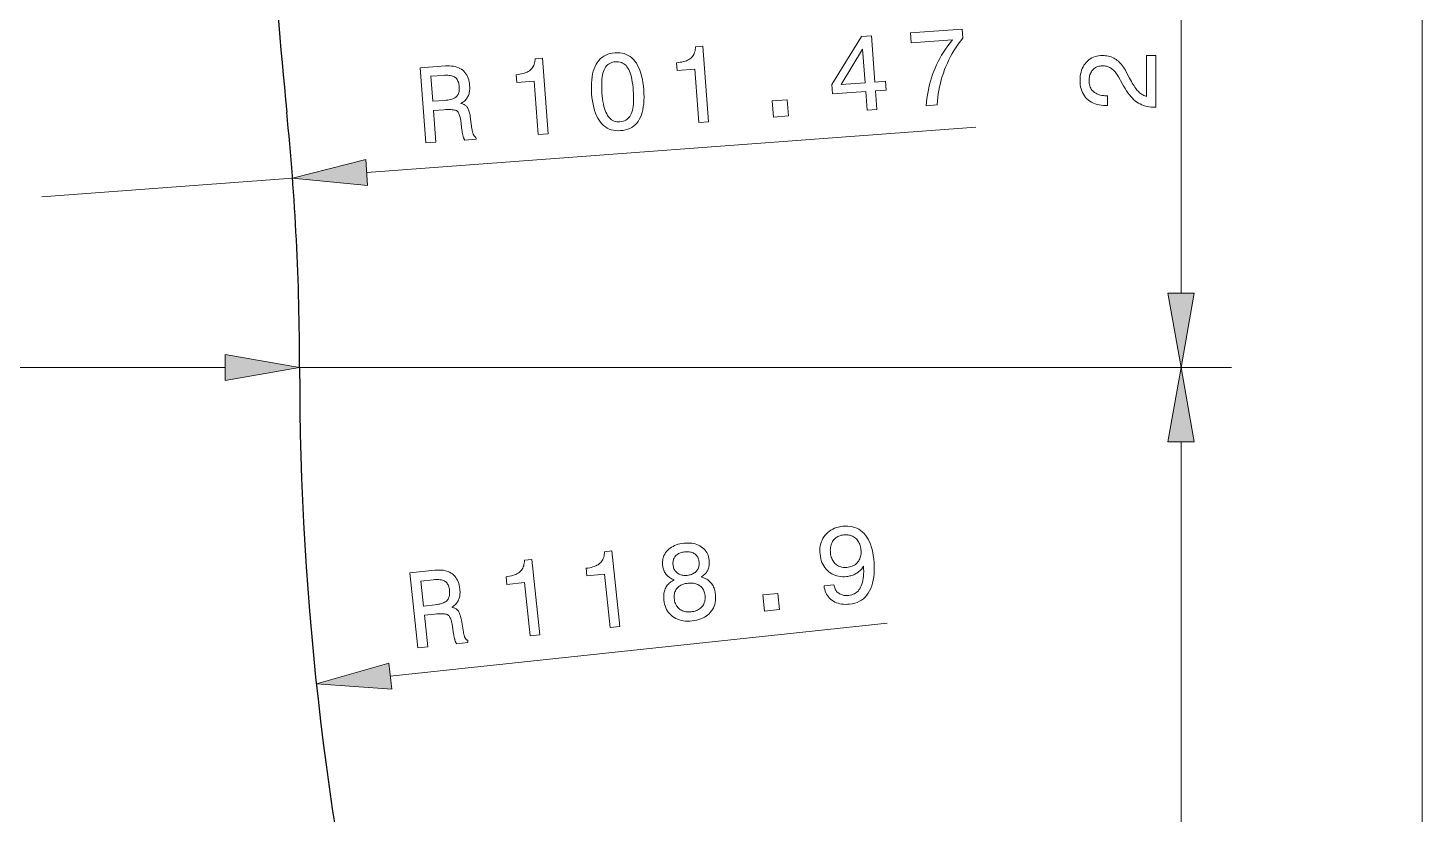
# Model space of a CAD drawing. Extents: x 0 to 297, y 0 to 562.
# Drawn here: x 160.9 to 216.3, y 157.4 to 188.7 of the extents above; entities that cross this region are included whole.
import ezdxf

# ---------------------------------------------------------------- set-up
doc = ezdxf.new("R2010")
doc.units = 0

msp = doc.modelspace()

# ---------------------------------------------------------------- linework, layer by layer
at = {"color": 7, "lineweight": 13}
for p, q in [((216.307, 128.124), (216.307, 362.215)), ((206.725, 178.124), (206.725, 198.215)), ((174.348, 182.921), (198.571, 184.724)), ((136.236, 175.17), (168.727, 175.17)), ((171.681, 175.17), (208.725, 175.17)), ((171.681, 175.17), (208.725, 175.17)), ((206.725, 136.124), (206.725, 172.215))]:
    msp.add_line(p, q, dxfattribs=at)
at = {"color": 7, "lineweight": 13, "ltscale": 0.25}
msp.add_line((161.429, 181.959), (171.401, 182.702), dxfattribs=at)
at = {"color": 7, "lineweight": 13, "ltscale": 0.496688}
msp.add_line((175.286, 162.902), (195.042, 165.004), dxfattribs=at)
at = {"color": 7, "lineweight": 13}
for points in [[(196.596, 185.58), (196.607, 185.725), (196.622, 185.868), (196.641, 186.009), (196.665, 186.149), (196.692, 186.287), (196.724, 186.423), (196.76, 186.558), (196.8, 186.691), (196.844, 186.822), (196.893, 186.952), (196.946, 187.08), (197.004, 187.208), (197.066, 187.335), (197.133, 187.461), (197.205, 187.586), (197.281, 187.711), (197.362, 187.835), (197.448, 187.958), (197.539, 188.081), (197.634, 188.202), (195.998, 188.081), (195.969, 188.474), (198.019, 188.626), (198.045, 188.269), (197.953, 188.15), (197.866, 188.029), (197.783, 187.907), (197.704, 187.784), (197.63, 187.659), (197.56, 187.533), (197.494, 187.405), (197.432, 187.276), (197.375, 187.146), (197.323, 187.014), (197.274, 186.881), (197.23, 186.747), (197.19, 186.61), (197.155, 186.473), (197.123, 186.333), (197.096, 186.192), (197.074, 186.05), (197.055, 185.905), (197.041, 185.76), (197.032, 185.612)], [(187.55, 184.907), (187.391, 187.034), (186.693, 186.982), (186.671, 187.287), (186.745, 187.295), (186.816, 187.306), (186.883, 187.318), (186.945, 187.333), (187.003, 187.351), (187.057, 187.37), (187.107, 187.392), (187.153, 187.416), (187.195, 187.443), (187.232, 187.472), (187.266, 187.503), (187.296, 187.538), (187.324, 187.575), (187.348, 187.616), (187.369, 187.66), (187.386, 187.706), (187.401, 187.756), (187.412, 187.809), (187.42, 187.865), (187.424, 187.925), (187.717, 187.946), (187.941, 184.936)], [(194.242, 185.405), (194.187, 186.145), (192.873, 186.047), (192.844, 186.425), (194.02, 188.329), (194.411, 188.358), (194.548, 186.518), (194.975, 186.55), (195, 186.205), (194.574, 186.173), (194.629, 185.433)], [(181.171, 184.432), (181.013, 186.559), (180.315, 186.507), (180.292, 186.812), (180.367, 186.82), (180.437, 186.831), (180.504, 186.844), (180.566, 186.859), (180.624, 186.876), (180.679, 186.895), (180.728, 186.917), (180.774, 186.942), (180.816, 186.968), (180.853, 186.997), (180.887, 187.028), (180.918, 187.063), (180.945, 187.1), (180.969, 187.141), (180.99, 187.185), (181.008, 187.232), (181.022, 187.282), (181.033, 187.335), (181.041, 187.391), (181.046, 187.45), (181.338, 187.471), (181.562, 184.461)], [(183.291, 186.057), (183.283, 186.205), (183.28, 186.347), (183.283, 186.481), (183.293, 186.609), (183.308, 186.73), (183.328, 186.844), (183.355, 186.951), (183.387, 187.052), (183.426, 187.145), (183.47, 187.232), (183.52, 187.311), (183.575, 187.383), (183.636, 187.447), (183.702, 187.504), (183.773, 187.553), (183.85, 187.595), (183.932, 187.629), (184.02, 187.655), (184.113, 187.674), (184.212, 187.685), (184.312, 187.689), (184.408, 187.684), (184.499, 187.671), (184.586, 187.65), (184.668, 187.621), (184.746, 187.583), (184.82, 187.537), (184.889, 187.483), (184.954, 187.42), (185.014, 187.35), (185.07, 187.271), (185.121, 187.185), (185.167, 187.09), (185.209, 186.988), (185.246, 186.878), (185.279, 186.76), (185.307, 186.635), (185.33, 186.501), (185.348, 186.36), (185.362, 186.211), (185.37, 186.062), (185.373, 185.92), (185.37, 185.785), (185.361, 185.657), (185.346, 185.536), (185.326, 185.422), (185.3, 185.315), (185.268, 185.215), (185.23, 185.123), (185.186, 185.037), (185.137, 184.959), (185.082, 184.888), (185.021, 184.824), (184.955, 184.768), (184.884, 184.72), (184.807, 184.679), (184.724, 184.645), (184.636, 184.619), (184.542, 184.6), (184.443, 184.589), (184.343, 184.585), (184.248, 184.59), (184.158, 184.603), (184.071, 184.624), (183.989, 184.654), (183.911, 184.691), (183.837, 184.737), (183.768, 184.791), (183.703, 184.854), (183.642, 184.924), (183.585, 185.003), (183.534, 185.089), (183.487, 185.183), (183.444, 185.285), (183.407, 185.394), (183.374, 185.511), (183.346, 185.636), (183.323, 185.769), (183.305, 185.909)], [(193.209, 186.419), (194.161, 186.489), (194.061, 187.829)], [(205.725, 185.517), (205.713, 185.517), (205.625, 185.519), (205.541, 185.525), (205.459, 185.536), (205.38, 185.55), (205.304, 185.569), (205.232, 185.592), (205.162, 185.618), (205.095, 185.649), (205.031, 185.684), (204.97, 185.724), (204.91, 185.768), (204.85, 185.82), (204.791, 185.878), (204.732, 185.942), (204.673, 186.014), (204.613, 186.092), (204.554, 186.176), (204.496, 186.267), (204.437, 186.365), (204.378, 186.47), (204.239, 186.725), (204.214, 186.77), (204.188, 186.812), (204.162, 186.852), (204.135, 186.889), (204.107, 186.924), (204.079, 186.956), (204.05, 186.986), (204.02, 187.013), (203.99, 187.038), (203.96, 187.06), (203.928, 187.08), (203.896, 187.098), (203.862, 187.114), (203.827, 187.128), (203.791, 187.139), (203.754, 187.149), (203.716, 187.156), (203.677, 187.162), (203.637, 187.165), (203.596, 187.166), (203.549, 187.164), (203.504, 187.159), (203.461, 187.151), (203.42, 187.14), (203.381, 187.125), (203.343, 187.107), (203.307, 187.086), (203.274, 187.061), (203.241, 187.033), (203.211, 187.002), (203.183, 186.969), (203.159, 186.933), (203.137, 186.894), (203.117, 186.854), (203.101, 186.811), (203.088, 186.766), (203.078, 186.719), (203.071, 186.67), (203.066, 186.619), (203.065, 186.565), (203.067, 186.512), (203.072, 186.461), (203.081, 186.412), (203.094, 186.366), (203.111, 186.322), (203.132, 186.28), (203.156, 186.24), (203.183, 186.203), (203.215, 186.168), (203.25, 186.136), (203.289, 186.106), (203.33, 186.079), (203.374, 186.056), (203.421, 186.035), (203.471, 186.018), (203.523, 186.004), (203.578, 185.993), (203.636, 185.985), (203.697, 185.98), (203.76, 185.979), (203.796, 185.979), (203.796, 185.587), (203.735, 185.587), (203.642, 185.589), (203.553, 185.597), (203.468, 185.611), (203.387, 185.63), (203.31, 185.654), (203.237, 185.684), (203.168, 185.719), (203.102, 185.759), (203.041, 185.805), (202.984, 185.857), (202.931, 185.912), (202.884, 185.972), (202.842, 186.036), (202.806, 186.103), (202.776, 186.174), (202.751, 186.249), (202.731, 186.328), (202.717, 186.411), (202.709, 186.498), (202.706, 186.588), (202.709, 186.675), (202.716, 186.758), (202.729, 186.838), (202.746, 186.915), (202.768, 186.988), (202.795, 187.058), (202.827, 187.125), (202.864, 187.188), (202.906, 187.248), (202.953, 187.304), (203.004, 187.356), (203.058, 187.402), (203.115, 187.443), (203.175, 187.479), (203.238, 187.509), (203.304, 187.533), (203.374, 187.552), (203.446, 187.566), (203.522, 187.574), (203.6, 187.577), (203.661, 187.575), (203.721, 187.57), (203.779, 187.562), (203.836, 187.551), (203.891, 187.537), (203.944, 187.519), (203.996, 187.498), (204.047, 187.474), (204.096, 187.447), (204.143, 187.417), (204.189, 187.383), (204.234, 187.346), (204.277, 187.305), (204.32, 187.261), (204.361, 187.214), (204.4, 187.164), (204.439, 187.11), (204.476, 187.052), (204.512, 186.992), (204.547, 186.928), (204.675, 186.675), (204.713, 186.604), (204.749, 186.538), (204.785, 186.477), (204.82, 186.419), (204.854, 186.365), (204.888, 186.315), (204.921, 186.27), (204.953, 186.228), (204.984, 186.19), (205.015, 186.157), (205.046, 186.127), (205.077, 186.098), (205.109, 186.072), (205.142, 186.048), (205.176, 186.027), (205.21, 186.007), (205.245, 185.989), (205.281, 185.974), (205.317, 185.96), (205.354, 185.949), (205.354, 187.577), (205.725, 187.577)], [(176.699, 184.099), (176.476, 187.086), (177.475, 187.161), (177.561, 187.165), (177.644, 187.164), (177.722, 187.159), (177.797, 187.15), (177.868, 187.135), (177.935, 187.116), (177.998, 187.092), (178.057, 187.064), (178.112, 187.031), (178.164, 186.993), (178.211, 186.951), (178.254, 186.904), (178.293, 186.853), (178.327, 186.798), (178.357, 186.739), (178.383, 186.675), (178.404, 186.607), (178.421, 186.534), (178.434, 186.458), (178.442, 186.376), (178.445, 186.328), (178.445, 186.281), (178.444, 186.235), (178.44, 186.191), (178.434, 186.148), (178.426, 186.106), (178.416, 186.066), (178.404, 186.027), (178.39, 185.989), (178.373, 185.953), (178.355, 185.918), (178.334, 185.885), (178.312, 185.853), (178.287, 185.822), (178.261, 185.793), (178.232, 185.766), (178.202, 185.74), (178.169, 185.715), (178.134, 185.692), (178.097, 185.67), (178.13, 185.662), (178.161, 185.652), (178.19, 185.641), (178.217, 185.629), (178.243, 185.615), (178.267, 185.6), (178.289, 185.584), (178.309, 185.566), (178.328, 185.547), (178.345, 185.527), (178.36, 185.504), (178.375, 185.478), (178.389, 185.448), (178.402, 185.415), (178.414, 185.379), (178.426, 185.339), (178.437, 185.296), (178.447, 185.249), (178.456, 185.199), (178.464, 185.146), (178.532, 184.662), (178.536, 184.632), (178.541, 184.603), (178.546, 184.576), (178.552, 184.55), (178.557, 184.527), (178.563, 184.505), (178.569, 184.485), (178.575, 184.466), (178.582, 184.449), (178.589, 184.434), (178.596, 184.42), (178.604, 184.407), (178.613, 184.395), (178.622, 184.383), (178.632, 184.372), (178.642, 184.362), (178.653, 184.353), (178.665, 184.344), (178.677, 184.336), (178.69, 184.329), (178.696, 184.247), (178.244, 184.214), (178.237, 184.224), (178.231, 184.234), (178.225, 184.246), (178.219, 184.259), (178.213, 184.272), (178.207, 184.287), (178.201, 184.303), (178.195, 184.319), (178.19, 184.337), (178.185, 184.355), (178.179, 184.375), (178.174, 184.396), (178.169, 184.419), (178.164, 184.442), (178.159, 184.468), (178.155, 184.494), (178.15, 184.522), (178.145, 184.551), (178.14, 184.582), (178.136, 184.614), (178.086, 184.999), (178.078, 185.055), (178.068, 185.107), (178.056, 185.155), (178.044, 185.198), (178.03, 185.237), (178.014, 185.273), (177.997, 185.303), (177.979, 185.33), (177.959, 185.352), (177.938, 185.371), (177.913, 185.386), (177.882, 185.398), (177.845, 185.409), (177.801, 185.417), (177.752, 185.423), (177.697, 185.427), (177.635, 185.429), (177.568, 185.428), (177.494, 185.426), (177.414, 185.421), (177.004, 185.39), (177.098, 184.129)], [(177.391, 186.787), (176.903, 186.75), (176.977, 185.756), (177.437, 185.79), (177.505, 185.796), (177.569, 185.805), (177.628, 185.815), (177.683, 185.827), (177.733, 185.841), (177.779, 185.857), (177.821, 185.876), (177.858, 185.896), (177.89, 185.918), (177.919, 185.942), (177.943, 185.969), (177.965, 185.998), (177.983, 186.031), (177.999, 186.066), (178.011, 186.104), (178.021, 186.145), (178.027, 186.189), (178.031, 186.235), (178.031, 186.285), (178.029, 186.337), (178.023, 186.389), (178.016, 186.437), (178.006, 186.482), (177.993, 186.523), (177.978, 186.562), (177.96, 186.597), (177.94, 186.629), (177.917, 186.658), (177.892, 186.684), (177.864, 186.707), (177.833, 186.726), (177.798, 186.743), (177.76, 186.758), (177.718, 186.769), (177.673, 186.779), (177.624, 186.785), (177.571, 186.79), (177.515, 186.791), (177.454, 186.79)], [(183.703, 186.087), (183.714, 185.967), (183.727, 185.854), (183.742, 185.747), (183.76, 185.648), (183.781, 185.555), (183.804, 185.469), (183.83, 185.39), (183.858, 185.318), (183.889, 185.252), (183.922, 185.194), (183.958, 185.141), (183.997, 185.095), (184.039, 185.055), (184.084, 185.021), (184.132, 184.993), (184.183, 184.971), (184.237, 184.954), (184.294, 184.944), (184.353, 184.94), (184.416, 184.942), (184.479, 184.949), (184.538, 184.962), (184.593, 184.981), (184.644, 185.004), (184.691, 185.034), (184.734, 185.068), (184.773, 185.108), (184.808, 185.154), (184.84, 185.204), (184.867, 185.261), (184.891, 185.323), (184.911, 185.392), (184.928, 185.467), (184.941, 185.549), (184.951, 185.638), (184.957, 185.733), (184.96, 185.835), (184.959, 185.943), (184.955, 186.058), (184.948, 186.18), (184.937, 186.302), (184.924, 186.416), (184.909, 186.524), (184.891, 186.625), (184.87, 186.718), (184.848, 186.804), (184.822, 186.884), (184.795, 186.956), (184.764, 187.021), (184.732, 187.079), (184.696, 187.131), (184.658, 187.177), (184.616, 187.216), (184.572, 187.25), (184.524, 187.278), (184.473, 187.3), (184.419, 187.316), (184.362, 187.326), (184.302, 187.33), (184.239, 187.328), (184.176, 187.32), (184.118, 187.307), (184.063, 187.289), (184.012, 187.265), (183.965, 187.235), (183.922, 187.201), (183.882, 187.16), (183.847, 187.114), (183.815, 187.063), (183.787, 187.006), (183.763, 186.943), (183.742, 186.874), (183.725, 186.798), (183.711, 186.716), (183.701, 186.627), (183.694, 186.532), (183.691, 186.431), (183.692, 186.323), (183.696, 186.208)], [(190.518, 185.128), (190.471, 185.769), (191.066, 185.813), (191.113, 185.172)], [(174.309, 183.441), (171.401, 182.702), (174.386, 182.402)], [(206.204, 178.124), (206.725, 175.17), (207.246, 178.124)], [(168.727, 174.649), (171.681, 175.17), (168.727, 175.691)], [(207.246, 172.215), (206.725, 175.17), (206.204, 172.215)], [(192.53, 166.489), (192.924, 166.531), (192.932, 166.487), (192.943, 166.446), (192.956, 166.407), (192.971, 166.37), (192.989, 166.336), (193.009, 166.303), (193.032, 166.273), (193.057, 166.246), (193.084, 166.22), (193.114, 166.197), (193.146, 166.176), (193.179, 166.158), (193.215, 166.143), (193.252, 166.13), (193.291, 166.12), (193.331, 166.113), (193.374, 166.109), (193.418, 166.107), (193.464, 166.108), (193.512, 166.112), (193.575, 166.121), (193.635, 166.136), (193.692, 166.155), (193.744, 166.18), (193.793, 166.21), (193.839, 166.244), (193.881, 166.284), (193.919, 166.328), (193.953, 166.378), (193.984, 166.433), (194.012, 166.492), (194.036, 166.557), (194.056, 166.628), (194.073, 166.704), (194.086, 166.785), (194.096, 166.871), (194.103, 166.962), (194.106, 167.059), (194.105, 167.161), (194.101, 167.269), (194.079, 167.234), (194.055, 167.201), (194.03, 167.169), (194.004, 167.139), (193.977, 167.11), (193.948, 167.083), (193.918, 167.057), (193.887, 167.033), (193.855, 167.01), (193.821, 166.989), (193.786, 166.969), (193.751, 166.951), (193.714, 166.934), (193.676, 166.919), (193.637, 166.906), (193.597, 166.894), (193.556, 166.883), (193.515, 166.875), (193.472, 166.868), (193.428, 166.862), (193.344, 166.856), (193.264, 166.856), (193.185, 166.861), (193.11, 166.872), (193.037, 166.889), (192.966, 166.912), (192.899, 166.94), (192.834, 166.975), (192.771, 167.015), (192.711, 167.06), (192.655, 167.111), (192.604, 167.166), (192.557, 167.224), (192.516, 167.287), (192.48, 167.354), (192.448, 167.425), (192.421, 167.5), (192.4, 167.578), (192.383, 167.661), (192.371, 167.748), (192.364, 167.836), (192.364, 167.921), (192.369, 168.004), (192.38, 168.083), (192.398, 168.16), (192.421, 168.234), (192.45, 168.305), (192.485, 168.374), (192.527, 168.439), (192.574, 168.502), (192.626, 168.561), (192.682, 168.615), (192.742, 168.663), (192.806, 168.707), (192.875, 168.745), (192.947, 168.778), (193.023, 168.806), (193.104, 168.828), (193.188, 168.846), (193.277, 168.858), (193.379, 168.865), (193.477, 168.865), (193.571, 168.856), (193.661, 168.84), (193.747, 168.816), (193.829, 168.785), (193.907, 168.745), (193.98, 168.698), (194.05, 168.643), (194.115, 168.58), (194.176, 168.51), (194.232, 168.433), (194.283, 168.349), (194.329, 168.258), (194.371, 168.16), (194.407, 168.055), (194.439, 167.942), (194.465, 167.823), (194.487, 167.697), (194.504, 167.564), (194.518, 167.406), (194.525, 167.255), (194.526, 167.11), (194.519, 166.973), (194.506, 166.842), (194.487, 166.718), (194.46, 166.6), (194.427, 166.49), (194.387, 166.386), (194.341, 166.289), (194.288, 166.2), (194.229, 166.119), (194.165, 166.046), (194.094, 165.981), (194.017, 165.924), (193.935, 165.876), (193.846, 165.835), (193.751, 165.803), (193.651, 165.779), (193.545, 165.764), (193.461, 165.757), (193.381, 165.755), (193.304, 165.758), (193.229, 165.766), (193.158, 165.779), (193.09, 165.797), (193.024, 165.819), (192.962, 165.847), (192.902, 165.879), (192.846, 165.916), (192.793, 165.957), (192.745, 166.002), (192.702, 166.051), (192.663, 166.102), (192.629, 166.158), (192.6, 166.217), (192.575, 166.28), (192.556, 166.346), (192.541, 166.416)], [(192.785, 167.797), (192.793, 167.74), (192.804, 167.686), (192.817, 167.635), (192.834, 167.586), (192.853, 167.541), (192.876, 167.497), (192.901, 167.457), (192.929, 167.419), (192.961, 167.384), (192.995, 167.351), (193.032, 167.322), (193.07, 167.296), (193.11, 167.274), (193.152, 167.256), (193.195, 167.241), (193.24, 167.23), (193.287, 167.223), (193.336, 167.22), (193.386, 167.22), (193.438, 167.224), (193.495, 167.231), (193.55, 167.242), (193.601, 167.256), (193.65, 167.274), (193.695, 167.294), (193.738, 167.318), (193.778, 167.344), (193.815, 167.374), (193.849, 167.407), (193.88, 167.443), (193.908, 167.482), (193.932, 167.523), (193.953, 167.566), (193.97, 167.612), (193.983, 167.659), (193.993, 167.709), (194, 167.761), (194.002, 167.815), (194.001, 167.871), (193.997, 167.93), (193.989, 167.988), (193.978, 168.044), (193.964, 168.097), (193.947, 168.147), (193.926, 168.194), (193.903, 168.239), (193.877, 168.281), (193.847, 168.319), (193.815, 168.356), (193.779, 168.389), (193.741, 168.419), (193.701, 168.445), (193.659, 168.467), (193.616, 168.486), (193.57, 168.501), (193.522, 168.512), (193.473, 168.519), (193.421, 168.523), (193.368, 168.522), (193.313, 168.518), (193.26, 168.511), (193.211, 168.5), (193.163, 168.486), (193.118, 168.468), (193.075, 168.447), (193.035, 168.423), (192.998, 168.395), (192.962, 168.364), (192.93, 168.329), (192.899, 168.291), (192.872, 168.25), (192.848, 168.208), (192.828, 168.163), (192.811, 168.116), (192.798, 168.068), (192.789, 168.018), (192.783, 167.965), (192.78, 167.911), (192.781, 167.855)], [(186.574, 166.733), (186.534, 166.747), (186.495, 166.763), (186.459, 166.781), (186.424, 166.8), (186.391, 166.821), (186.359, 166.843), (186.33, 166.867), (186.302, 166.892), (186.277, 166.918), (186.253, 166.947), (186.231, 166.976), (186.21, 167.008), (186.192, 167.041), (186.175, 167.075), (186.16, 167.112), (186.147, 167.15), (186.136, 167.189), (186.127, 167.23), (186.119, 167.273), (186.114, 167.318), (186.109, 167.385), (186.11, 167.45), (186.116, 167.514), (186.128, 167.575), (186.145, 167.634), (186.167, 167.692), (186.195, 167.747), (186.228, 167.8), (186.267, 167.851), (186.311, 167.901), (186.36, 167.947), (186.412, 167.989), (186.468, 168.027), (186.527, 168.062), (186.59, 168.092), (186.656, 168.119), (186.727, 168.142), (186.8, 168.16), (186.877, 168.175), (186.958, 168.186), (187.04, 168.192), (187.119, 168.194), (187.195, 168.191), (187.268, 168.184), (187.339, 168.172), (187.407, 168.156), (187.472, 168.134), (187.534, 168.109), (187.594, 168.078), (187.651, 168.043), (187.704, 168.004), (187.752, 167.962), (187.796, 167.917), (187.834, 167.869), (187.868, 167.818), (187.897, 167.763), (187.921, 167.706), (187.94, 167.645), (187.955, 167.581), (187.965, 167.515), (187.968, 167.47), (187.97, 167.426), (187.97, 167.383), (187.967, 167.342), (187.963, 167.302), (187.956, 167.263), (187.948, 167.226), (187.937, 167.189), (187.924, 167.154), (187.909, 167.121), (187.892, 167.088), (187.873, 167.057), (187.851, 167.027), (187.827, 166.997), (187.802, 166.969), (187.774, 166.943), (187.743, 166.917), (187.711, 166.892), (187.676, 166.869), (187.639, 166.846), (187.689, 166.832), (187.737, 166.815), (187.782, 166.796), (187.826, 166.775), (187.867, 166.752), (187.906, 166.727), (187.943, 166.699), (187.977, 166.669), (188.009, 166.637), (188.039, 166.602), (188.067, 166.566), (188.093, 166.528), (188.116, 166.487), (188.137, 166.445), (188.156, 166.4), (188.172, 166.354), (188.186, 166.305), (188.198, 166.255), (188.207, 166.203), (188.214, 166.148), (188.22, 166.064), (188.22, 165.982), (188.215, 165.903), (188.203, 165.828), (188.186, 165.755), (188.162, 165.685), (188.133, 165.617), (188.097, 165.553), (188.056, 165.492), (188.009, 165.433), (187.957, 165.378), (187.9, 165.328), (187.839, 165.283), (187.773, 165.243), (187.703, 165.207), (187.629, 165.175), (187.55, 165.149), (187.467, 165.127), (187.379, 165.11), (187.287, 165.098), (187.194, 165.09), (187.105, 165.089), (187.019, 165.092), (186.936, 165.102), (186.857, 165.117), (186.781, 165.137), (186.709, 165.163), (186.639, 165.194), (186.574, 165.231), (186.511, 165.274), (186.453, 165.321), (186.4, 165.372), (186.352, 165.428), (186.309, 165.487), (186.272, 165.551), (186.239, 165.619), (186.212, 165.69), (186.19, 165.766), (186.173, 165.846), (186.162, 165.93), (186.157, 165.984), (186.155, 166.038), (186.156, 166.089), (186.159, 166.14), (186.166, 166.188), (186.174, 166.236), (186.186, 166.282), (186.2, 166.326), (186.217, 166.369), (186.237, 166.411), (186.259, 166.451), (186.283, 166.489), (186.311, 166.525), (186.341, 166.56), (186.373, 166.593), (186.408, 166.625), (186.446, 166.654), (186.486, 166.682), (186.529, 166.708)], [(180.842, 164.499), (180.616, 166.62), (179.92, 166.546), (179.888, 166.85), (179.962, 166.861), (180.032, 166.873), (180.099, 166.888), (180.16, 166.905), (180.218, 166.924), (180.271, 166.946), (180.321, 166.969), (180.366, 166.995), (180.406, 167.023), (180.443, 167.052), (180.476, 167.085), (180.505, 167.12), (180.531, 167.159), (180.554, 167.2), (180.573, 167.245), (180.59, 167.292), (180.602, 167.342), (180.612, 167.396), (180.618, 167.452), (180.621, 167.511), (180.912, 167.542), (181.232, 164.54)], [(184.022, 164.837), (183.796, 166.959), (183.1, 166.885), (183.068, 167.189), (183.142, 167.199), (183.213, 167.212), (183.279, 167.227), (183.341, 167.244), (183.398, 167.263), (183.452, 167.284), (183.501, 167.308), (183.546, 167.333), (183.587, 167.361), (183.623, 167.391), (183.656, 167.423), (183.685, 167.459), (183.711, 167.497), (183.734, 167.539), (183.754, 167.583), (183.77, 167.63), (183.783, 167.681), (183.792, 167.734), (183.798, 167.79), (183.801, 167.85), (184.092, 167.881), (184.412, 164.879)], [(186.526, 167.328), (186.532, 167.286), (186.54, 167.246), (186.551, 167.208), (186.565, 167.172), (186.582, 167.139), (186.601, 167.107), (186.623, 167.077), (186.647, 167.049), (186.674, 167.023), (186.704, 166.999), (186.736, 166.977), (186.769, 166.959), (186.804, 166.943), (186.841, 166.929), (186.879, 166.919), (186.919, 166.911), (186.96, 166.907), (187.003, 166.905), (187.048, 166.905), (187.094, 166.909), (187.14, 166.915), (187.185, 166.924), (187.226, 166.935), (187.266, 166.948), (187.304, 166.964), (187.339, 166.982), (187.372, 167.003), (187.403, 167.026), (187.432, 167.051), (187.459, 167.079), (187.483, 167.109), (187.504, 167.14), (187.522, 167.172), (187.537, 167.206), (187.549, 167.241), (187.558, 167.278), (187.564, 167.316), (187.567, 167.355), (187.567, 167.396), (187.564, 167.438), (187.558, 167.48), (187.549, 167.519), (187.538, 167.557), (187.525, 167.592), (187.509, 167.625), (187.49, 167.657), (187.469, 167.686), (187.445, 167.712), (187.418, 167.737), (187.389, 167.76), (187.358, 167.78), (187.325, 167.798), (187.29, 167.813), (187.254, 167.825), (187.215, 167.834), (187.175, 167.841), (187.132, 167.845), (187.088, 167.847), (187.043, 167.846), (186.995, 167.842), (186.948, 167.836), (186.903, 167.827), (186.861, 167.816), (186.82, 167.803), (186.783, 167.788), (186.747, 167.771), (186.714, 167.751), (186.683, 167.729), (186.655, 167.705), (186.628, 167.679), (186.605, 167.651), (186.584, 167.621), (186.567, 167.59), (186.552, 167.557), (186.54, 167.522), (186.531, 167.486), (186.526, 167.449), (186.523, 167.41), (186.523, 167.37)], [(176.382, 164.024), (176.065, 167.003), (177.061, 167.109), (177.147, 167.116), (177.23, 167.118), (177.308, 167.116), (177.383, 167.108), (177.454, 167.096), (177.522, 167.079), (177.586, 167.058), (177.646, 167.031), (177.702, 167), (177.755, 166.964), (177.803, 166.923), (177.848, 166.878), (177.888, 166.828), (177.924, 166.774), (177.956, 166.716), (177.984, 166.653), (178.007, 166.585), (178.027, 166.513), (178.042, 166.437), (178.053, 166.356), (178.057, 166.308), (178.059, 166.261), (178.059, 166.215), (178.056, 166.17), (178.052, 166.127), (178.045, 166.085), (178.036, 166.044), (178.026, 166.005), (178.012, 165.967), (177.997, 165.93), (177.98, 165.895), (177.96, 165.861), (177.939, 165.828), (177.915, 165.797), (177.89, 165.767), (177.862, 165.739), (177.832, 165.712), (177.8, 165.686), (177.766, 165.662), (177.73, 165.639), (177.763, 165.632), (177.794, 165.623), (177.824, 165.613), (177.852, 165.602), (177.878, 165.589), (177.902, 165.575), (177.925, 165.559), (177.946, 165.542), (177.965, 165.524), (177.982, 165.504), (177.998, 165.482), (178.014, 165.456), (178.029, 165.427), (178.043, 165.394), (178.057, 165.358), (178.069, 165.319), (178.081, 165.276), (178.093, 165.23), (178.104, 165.18), (178.114, 165.127), (178.197, 164.646), (178.202, 164.615), (178.208, 164.587), (178.214, 164.56), (178.22, 164.534), (178.226, 164.511), (178.233, 164.489), (178.239, 164.469), (178.246, 164.451), (178.254, 164.434), (178.261, 164.419), (178.269, 164.406), (178.277, 164.393), (178.286, 164.381), (178.295, 164.369), (178.305, 164.359), (178.316, 164.349), (178.327, 164.34), (178.339, 164.332), (178.352, 164.325), (178.365, 164.318), (178.374, 164.236), (177.923, 164.188), (177.916, 164.198), (177.909, 164.208), (177.903, 164.22), (177.896, 164.232), (177.89, 164.246), (177.883, 164.26), (177.877, 164.276), (177.871, 164.292), (177.865, 164.309), (177.859, 164.328), (177.853, 164.347), (177.848, 164.368), (177.842, 164.391), (177.836, 164.414), (177.83, 164.439), (177.825, 164.466), (177.819, 164.493), (177.813, 164.522), (177.808, 164.553), (177.802, 164.585), (177.74, 164.968), (177.73, 165.024), (177.719, 165.075), (177.706, 165.123), (177.692, 165.166), (177.676, 165.205), (177.66, 165.239), (177.642, 165.269), (177.623, 165.295), (177.602, 165.317), (177.58, 165.335), (177.555, 165.349), (177.524, 165.361), (177.486, 165.37), (177.443, 165.377), (177.393, 165.382), (177.338, 165.384), (177.276, 165.383), (177.208, 165.381), (177.135, 165.376), (177.055, 165.368), (176.647, 165.325), (176.78, 164.067)], [(176.989, 166.733), (176.502, 166.681), (176.608, 165.689), (177.067, 165.738), (177.135, 165.747), (177.198, 165.757), (177.257, 165.769), (177.311, 165.783), (177.361, 165.799), (177.406, 165.816), (177.447, 165.836), (177.484, 165.857), (177.516, 165.88), (177.543, 165.905), (177.567, 165.933), (177.587, 165.963), (177.605, 165.996), (177.619, 166.032), (177.63, 166.07), (177.639, 166.111), (177.644, 166.155), (177.646, 166.202), (177.645, 166.251), (177.641, 166.304), (177.634, 166.355), (177.625, 166.403), (177.613, 166.447), (177.599, 166.489), (177.582, 166.527), (177.564, 166.562), (177.542, 166.593), (177.519, 166.621), (177.493, 166.646), (177.464, 166.668), (177.433, 166.686), (177.398, 166.702), (177.359, 166.715), (177.317, 166.726), (177.271, 166.734), (177.222, 166.739), (177.169, 166.741), (177.112, 166.741), (177.052, 166.738)], [(186.574, 165.982), (186.581, 165.929), (186.591, 165.878), (186.605, 165.831), (186.621, 165.785), (186.641, 165.743), (186.663, 165.703), (186.689, 165.665), (186.718, 165.63), (186.749, 165.598), (186.784, 165.569), (186.821, 165.542), (186.861, 165.519), (186.902, 165.5), (186.945, 165.484), (186.991, 165.471), (187.038, 165.462), (187.088, 165.456), (187.139, 165.453), (187.193, 165.454), (187.248, 165.458), (187.304, 165.466), (187.357, 165.476), (187.407, 165.49), (187.455, 165.506), (187.499, 165.525), (187.541, 165.547), (187.58, 165.572), (187.617, 165.6), (187.65, 165.631), (187.681, 165.664), (187.709, 165.701), (187.733, 165.739), (187.754, 165.779), (187.771, 165.82), (187.785, 165.864), (187.795, 165.91), (187.802, 165.958), (187.805, 166.008), (187.804, 166.059), (187.8, 166.113), (187.793, 166.162), (187.783, 166.209), (187.77, 166.254), (187.754, 166.296), (187.735, 166.336), (187.713, 166.373), (187.688, 166.407), (187.659, 166.44), (187.628, 166.469), (187.594, 166.497), (187.557, 166.521), (187.518, 166.542), (187.477, 166.561), (187.433, 166.575), (187.388, 166.587), (187.34, 166.595), (187.29, 166.6), (187.238, 166.602), (187.184, 166.601), (187.127, 166.597), (187.072, 166.589), (187.019, 166.579), (186.969, 166.566), (186.921, 166.551), (186.877, 166.533), (186.835, 166.512), (186.795, 166.488), (186.759, 166.462), (186.725, 166.433), (186.694, 166.401), (186.667, 166.367), (186.642, 166.331), (186.622, 166.294), (186.604, 166.255), (186.59, 166.214), (186.58, 166.171), (186.573, 166.126), (186.57, 166.08), (186.57, 166.032)], [(190.162, 165.491), (190.094, 166.13), (190.688, 166.193), (190.756, 165.554)], [(175.231, 163.42), (172.349, 162.589), (175.342, 162.384)]]:
    msp.add_lwpolyline(points, close=True, dxfattribs=at)
at = {"color": 7, "lineweight": 30}
for centre, radius, start, end in [((350.268, 203.338), 180, 180.69028, 185.74362), ((70.214, 175.17), 101.467, 0, 5.74363), ((290.581, 175.17), 118.9, 180.00001, 193.57795)]:
    msp.add_arc(centre, radius, start, end, dxfattribs=at)
at = {"color": 7, "lineweight": 13}
for points in [[(174.309, 183.441), (171.401, 182.702), (174.309, 183.441), (174.386, 182.402)], [(206.204, 178.124), (206.725, 175.17), (206.204, 178.124), (207.246, 178.124)], [(168.727, 174.649), (171.681, 175.17), (168.727, 174.649), (168.727, 175.691)], [(207.246, 172.215), (206.725, 175.17), (207.246, 172.215), (206.204, 172.215)], [(175.231, 163.42), (172.349, 162.589), (175.231, 163.42), (175.342, 162.384)]]:
    msp.add_solid(points, dxfattribs=at)

doc.saveas('drawing.dxf')
